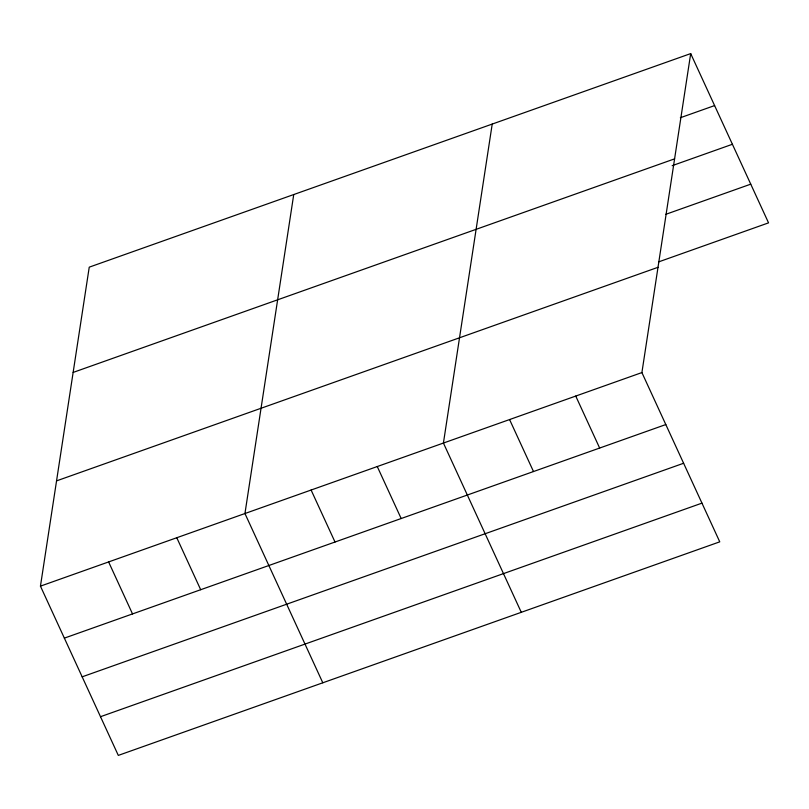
<?xml version="1.0" encoding="UTF-8"?>
<svg xmlns="http://www.w3.org/2000/svg" width="809" height="809" viewBox="0 0 809 809"><rect width="100%" height="100%" fill="white"/><g stroke="black" fill="none" stroke-linecap="round" stroke-linejoin="round"><path stroke-width="1.21" d="M690.694 53.596L641.901 372.575L719.757 541.838L118.306 755.404L40.45 586.141L89.243 267.162L690.694 53.596L768.55 222.859L658.678 261.873M293.738 194.544L244.945 513.523L322.801 682.796M492.216 124.07L443.423 443.049L521.279 612.312M680.349 117.74L714.61 105.575M73.144 372.423L674.595 158.857M672.158 165.673L732.408 144.275M665.686 214.365L750.752 184.159M56.549 480.88L658.01 267.304M40.45 586.141L641.901 372.575M64.356 638.129L665.817 424.553M82.164 676.83L683.615 463.254M100.498 716.703L701.959 503.137M575.745 396.066L599.651 448.044M509.579 419.558L533.495 471.536M377.267 466.54L401.173 518.529M311.101 490.032L335.017 542.02M176.777 537.732L200.693 589.721M108.618 561.942L132.524 613.92"/></g></svg>
